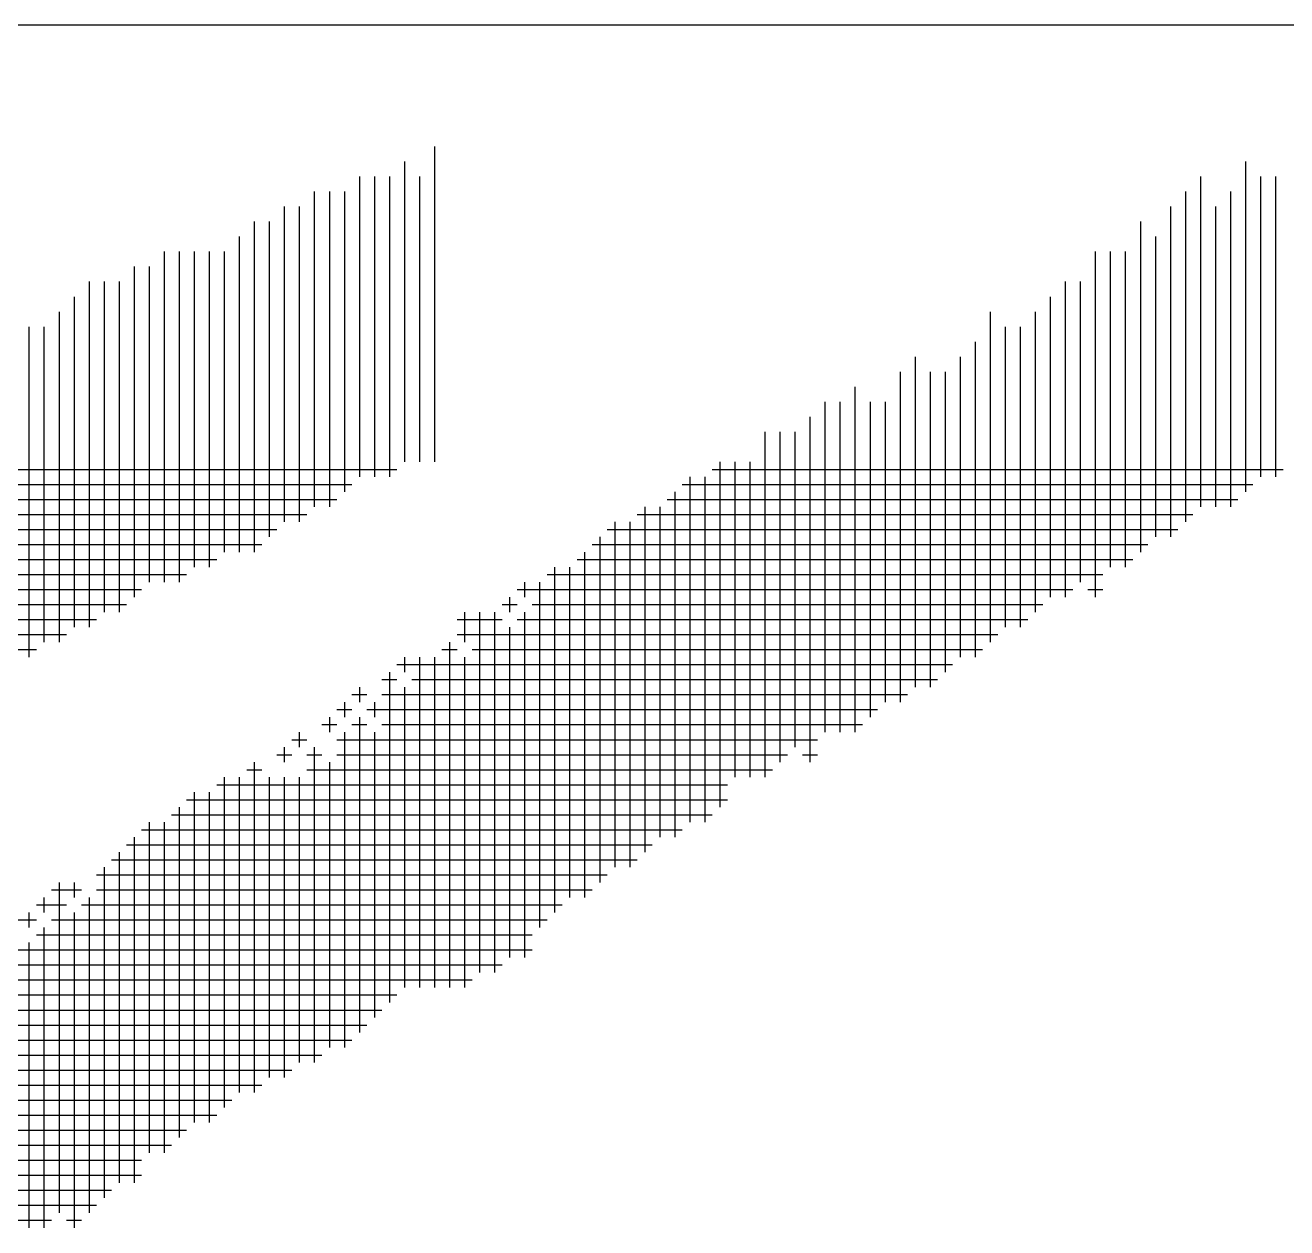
# Model space of a CAD drawing. Header units: feet. Extents: x 778950 to 1031250, y -253464 to -75264.
# Drawn here: x 951736.8 to 951932.8, y -244050.3 to -243863.5 of the extents above; entities that cross this region are included whole.
import ezdxf
from ezdxf.enums import TextEntityAlignment as Align

# ---------------------------------------------------------------- set-up
doc = ezdxf.new("R2010")
doc.units = ezdxf.units.FT
doc.header["$LTSCALE"] = 3000
doc.header["$MEASUREMENT"] = 0
for name, color, linetype in [('CX-BORD-LIN1', 4, 'CONTINUOUS'), ('CX-BORD-LIN2', 3, 'CONTINUOUS'), ('CX-BORD-TEX2', 7, 'CONTINUOUS'), ('CX-BORD-TEX3', 6, 'CONTINUOUS'), ('CX-MISC', 2, 'CONTINUOUS')]:
    doc.layers.add(name, color=color, linetype=linetype)
doc.styles.add('TB_TEXT', font='')
doc.styles.add('TB_WBTXT', font='')
doc.styles.add('TB_WMTXT', font='')
doc.styles.get('TB_TEXT').set_extended_font_data('Dotum')
doc.styles.get('TB_WBTXT').set_extended_font_data('Dotum')
doc.styles.get('TB_WMTXT').set_extended_font_data('Dotum')

# ---------------------------------------------------------------- blocks, each defined once
blk = doc.blocks.new('CXBLKA1-KHCA')
at = {"layer": 'CX-BORD-LIN2'}
blk.add_lwpolyline([(558, 12), (270, 12)], dxfattribs=at)
at = {"layer": 'CX-BORD-LIN1', "style": 'TB_TEXT'}
for tag, p in [('TR_RCON5', (342.30331, 33)), ('TR_RCON4', (342.30331, 27)), ('TR_RCON3', (342.30331, 21)), ('TR_RCON2', (342.30331, 15)), ('TR_RCON1', (342.30331, 9))]:
    blk.add_attdef(tag, text='', height=3.5, dxfattribs=at).set_placement(p, align=Align.MIDDLE_LEFT)
for tag, height, p in [('TR_DGN5', 3.5, (451.11845, 33)), ('TR_CHK5', 3.5, (491.11845, 33)), ('TR_RDAT5', 3.5, (317.5, 33)), ('TR_APP5', 3.5, (531.11845, 33)), ('TR_RNUM5', 3, (285.10512, 32.63656)), ('TR_DGN4', 3.5, (451.11845, 27)), ('TR_CHK4', 3.5, (491.11845, 27)), ('TR_RDAT4', 3.5, (317.5, 27)), ('TR_APP4', 3.5, (531.11845, 27)), ('TR_RNUM4', 3, (285.10512, 26.63656)), ('TR_RDAT3', 3.5, (317.5, 21)), ('TR_DGN3', 3.5, (451.11845, 21)), ('TR_CHK3', 3.5, (491.11845, 21)), ('TR_APP3', 3.5, (531.11845, 21)), ('TR_RNUM3', 3, (285.10512, 20.63656)), ('TR_RDAT2', 3.5, (317.5, 15)), ('TR_DGN2', 3.5, (451.11845, 15)), ('TR_CHK2', 3.5, (491.11845, 15)), ('TR_APP2', 3.5, (531.11845, 15)), ('TR_RNUM2', 3, (285.10512, 14.63656)), ('TR_DGN1', 3.5, (451.11845, 9)), ('TR_CHK1', 3.5, (491.11845, 9)), ('TR_RDAT1', 3.5, (317.5, 9)), ('TR_APP1', 3.5, (531.11845, 9)), ('TR_RNUM1', 3, (285.10512, 8.63656))]:
    blk.add_attdef(tag, text='', height=height, dxfattribs=at).set_placement(p, align=Align.MIDDLE_CENTER)
at = {"layer": 'CX-BORD-LIN2', "style": 'TB_TEXT'}
blk.add_attdef('TD_VERSION', text='', height=3, rotation=90, dxfattribs=at).set_placement((800.5, 48.0149), align=Align.MIDDLE_CENTER)
at = {"layer": 'CX-BORD-TEX2', "style": 'TB_WMTXT'}
for tag, height, p in [('TB_CNAME', 5, (15.34477, 531.83241)), ('TB_CSCOP', 4, (16.63457, 523.83241))]:
    blk.add_attdef(tag, text='', height=height, dxfattribs=at).set_placement(p, align=Align.BOTTOM_LEFT)
at = {"layer": 'CX-BORD-TEX2', "style": 'TB_WBTXT'}
for tag, height, p in [('TB_MTITIL', 10, (398, 533.32641)), ('TB_STITL', 7, (398, 518.32641))]:
    blk.add_attdef(tag, text='', height=height, dxfattribs=at).set_placement(p, align=Align.MIDDLE_CENTER)
at = {"layer": 'CX-BORD-TEX3', "style": 'TB_TEXT'}
for tag, height, p in [('TD_LNDST', 4.5, (215, 31.5)), ('TD_DSECT', 4.5, (605.5, 31.5)), ('TD_DDIST', 4.5, (654.5, 31.5)), ('TD_DNAME_TOP', 4.5, (755, 27.95701)), ('TD_CSECT', 4.5, (605.5, 22.5)), ('TD_CDIST', 4.5, (654.5, 22.5)), ('TD_DNAME_MAIN', 4.5, (755, 21.4731)), ('TD_DNAME_BOT', 3, (755, 15.24894)), ('TD_HSCAL', 4.5, (620.88411, 13.74838)), ('TD_VSCAL', 4.5, (656.86146, 13.74838)), ('TD_CCOMP', 4.5, (215, 13.59273)), ('TD_CSTEP', 4.5, (250.744, 5.12502)), ('TD_FIELD', 4.5, (180, 5.12502)), ('TD_DWGNO', 4.5, (755, 5.00167)), ('TD_DWGCODE', 4.5, (637, 4.7908))]:
    blk.add_attdef(tag, text='', height=height, dxfattribs=at).set_placement(p, align=Align.MIDDLE_CENTER)
for tag, height, width, p in [('TD_DCOMP', 4.5, 0.95, (215, 22.58754)), ('TD_CNAME', 5, 0.78, (65, 7.59564))]:
    blk.add_attdef(tag, text='', height=height, dxfattribs=dict(at, width=width)).set_placement(p, align=Align.MIDDLE_CENTER)

msp = doc.modelspace()

# ---------------------------------------------------------------- linework, layer by layer
at = {"layer": 'CX-MISC'}
for p, q in [((951800.37, -243882.34), (951800.37, -243931.33)), ((951795.7, -243884.67), (951795.7, -243931.33)), ((951926.34, -243884.67), (951926.34, -243935.99)), ((951788.7, -243887.01), (951788.7, -243933.66)), ((951791.03, -243887.01), (951791.03, -243933.66)), ((951793.37, -243887.01), (951793.37, -243933.66)), ((951798.03, -243887.01), (951798.03, -243931.33)), ((951919.34, -243887.01), (951919.34, -243938.33)), ((951928.67, -243887.01), (951928.67, -243933.66)), ((951931, -243887.01), (951931, -243933.66)), ((951781.7, -243889.34), (951781.7, -243938.33)), ((951784.04, -243889.34), (951784.04, -243938.33)), ((951786.37, -243889.34), (951786.37, -243935.99)), ((951917.01, -243889.34), (951917.01, -243940.66)), ((951924, -243889.34), (951924, -243938.33)), ((951777.04, -243891.67), (951777.04, -243940.66)), ((951779.37, -243891.67), (951779.37, -243940.66)), ((951914.67, -243891.67), (951914.67, -243942.99)), ((951921.67, -243891.67), (951921.67, -243938.33)), ((951772.37, -243894), (951772.37, -243945.33)), ((951774.71, -243894), (951774.71, -243942.99)), ((951910.01, -243894), (951910.01, -243945.33)), ((951770.04, -243896.34), (951770.04, -243945.33)), ((951912.34, -243896.34), (951912.34, -243942.99)), ((951758.38, -243898.67), (951758.38, -243949.99)), ((951760.71, -243898.67), (951760.71, -243949.99)), ((951763.04, -243898.67), (951763.04, -243947.66)), ((951765.37, -243898.67), (951765.37, -243947.66)), ((951767.71, -243898.67), (951767.71, -243945.33)), ((951903.01, -243898.67), (951903.01, -243952.32)), ((951905.34, -243898.67), (951905.34, -243947.66)), ((951907.67, -243898.67), (951907.67, -243947.66)), ((951753.71, -243901), (951753.71, -243952.32)), ((951756.04, -243901), (951756.04, -243949.99)), ((951746.71, -243903.33), (951746.71, -243956.99)), ((951749.04, -243903.33), (951749.04, -243954.66)), ((951751.38, -243903.33), (951751.38, -243954.66)), ((951898.34, -243903.33), (951898.34, -243952.32)), ((951900.68, -243903.33), (951900.68, -243949.99)), ((951744.38, -243905.67), (951744.38, -243956.99)), ((951896.01, -243905.67), (951896.01, -243952.32)), ((951742.05, -243908), (951742.05, -243959.32)), ((951886.68, -243908), (951886.68, -243959.32)), ((951893.68, -243908), (951893.68, -243954.66)), ((951737.38, -243910.33), (951737.38, -243961.65)), ((951739.71, -243910.33), (951739.71, -243959.32)), ((951889.01, -243910.33), (951889.01, -243956.99)), ((951891.35, -243910.33), (951891.35, -243956.99)), ((951884.35, -243912.67), (951884.35, -243961.65)), ((951875.02, -243915), (951875.02, -243966.32)), ((951882.01, -243915), (951882.01, -243961.65)), ((951872.68, -243917.33), (951872.68, -243968.65)), ((951877.35, -243917.33), (951877.35, -243966.32)), ((951879.68, -243917.33), (951879.68, -243963.99)), ((951865.68, -243919.66), (951865.68, -243973.32)), ((951861.02, -243922), (951861.02, -243973.32)), ((951863.35, -243922), (951863.35, -243973.32)), ((951868.02, -243922), (951868.02, -243970.99)), ((951870.35, -243922), (951870.35, -243968.65)), ((951858.69, -243924.33), (951858.69, -243977.98)), ((951851.69, -243926.66), (951851.69, -243980.32)), ((951854.02, -243926.66), (951854.02, -243977.98)), ((951856.35, -243926.66), (951856.35, -243975.65)), ((951698.89, -243932.49), (951794.53, -243932.49)), ((951843.52, -243932.49), (951932.17, -243932.49)), ((951844.69, -243931.33), (951844.69, -243984.98)), ((951847.02, -243931.33), (951847.02, -243980.32)), ((951849.35, -243931.33), (951849.35, -243980.32)), ((951689.56, -243934.83), (951787.54, -243934.83)), ((951838.86, -243934.83), (951927.5, -243934.83)), ((951840.02, -243933.66), (951840.02, -243987.32)), ((951842.36, -243933.66), (951842.36, -243987.32)), ((951837.69, -243935.99), (951837.69, -243989.65)), ((951682.56, -243937.16), (951785.2, -243937.16)), ((951833.03, -243938.33), (951833.03, -243991.98)), ((951835.36, -243938.33), (951835.36, -243989.65)), ((951836.52, -243937.16), (951925.17, -243937.16)), ((951677.89, -243939.49), (951780.54, -243939.49)), ((951828.36, -243940.66), (951828.36, -243994.31)), ((951830.69, -243940.66), (951830.69, -243994.31)), ((951831.86, -243939.49), (951918.17, -243939.49)), ((951670.9, -243941.83), (951775.87, -243941.83)), ((951827.19, -243941.83), (951915.84, -243941.83)), ((951668.56, -243944.16), (951773.54, -243944.16)), ((951824.86, -243944.16), (951911.17, -243944.16)), ((951826.03, -243942.99), (951826.03, -243996.65)), ((951663.9, -243946.49), (951766.54, -243946.49)), ((951822.53, -243946.49), (951908.84, -243946.49)), ((951823.69, -243945.33), (951823.69, -243998.98)), ((951819.03, -243947.66), (951819.03, -244001.31)), ((951821.36, -243947.66), (951821.36, -243998.98)), ((951659.23, -243948.82), (951761.87, -243948.82)), ((951814.36, -243949.99), (951814.36, -243952.32)), ((951816.7, -243949.99), (951816.7, -244003.65)), ((951817.86, -243948.82), (951904.18, -243948.82)), ((951659.23, -243951.16), (951754.88, -243951.16)), ((951812.03, -243952.32), (951812.03, -243954.66)), ((951813.2, -243951.16), (951899.51, -243951.16)), ((951901.84, -243951.16), (951904.18, -243951.16)), ((951656.9, -243953.49), (951752.54, -243953.49)), ((951810.86, -243953.49), (951813.2, -243953.49)), ((951815.53, -243953.49), (951894.84, -243953.49)), ((951642.9, -243955.82), (951747.88, -243955.82)), ((951803.87, -243955.82), (951810.86, -243955.82)), ((951805.03, -243954.66), (951805.03, -243959.32)), ((951807.36, -243954.66), (951807.36, -244010.64)), ((951809.7, -243954.66), (951809.7, -244010.64)), ((951813.2, -243955.82), (951892.51, -243955.82)), ((951814.36, -243954.66), (951814.36, -244008.31)), ((951638.24, -243958.16), (951743.21, -243958.16)), ((951803.87, -243958.16), (951887.85, -243958.16)), ((951812.03, -243956.99), (951812.03, -244008.31)), ((951802.7, -243959.32), (951802.7, -244012.98)), ((951654.57, -243960.49), (951738.55, -243960.49)), ((951795.7, -243961.65), (951795.7, -243963.99)), ((951798.03, -243961.65), (951798.03, -244012.98)), ((951800.37, -243961.65), (951800.37, -244012.98)), ((951801.53, -243960.49), (951803.87, -243960.49)), ((951805.03, -243961.65), (951805.03, -244012.98)), ((951806.2, -243960.49), (951885.51, -243960.49)), ((951793.37, -243963.99), (951793.37, -244015.31)), ((951794.53, -243962.82), (951880.85, -243962.82)), ((951792.2, -243965.15), (951794.53, -243965.15)), ((951796.87, -243965.15), (951878.51, -243965.15)), ((951787.54, -243967.49), (951789.87, -243967.49)), ((951788.7, -243966.32), (951788.7, -243968.65)), ((951792.2, -243967.49), (951873.85, -243967.49)), ((951795.7, -243966.32), (951795.7, -244012.98)), ((951785.2, -243969.82), (951787.54, -243969.82)), ((951786.37, -243968.65), (951786.37, -243970.99)), ((951789.87, -243969.82), (951869.18, -243969.82)), ((951791.03, -243968.65), (951791.03, -243970.99)), ((951784.04, -243970.99), (951784.04, -243973.32)), ((951788.7, -243970.99), (951788.7, -244019.97)), ((951779.37, -243973.32), (951779.37, -243975.65)), ((951782.87, -243972.15), (951785.2, -243972.15)), ((951786.37, -243973.32), (951786.37, -244022.31)), ((951787.54, -243972.15), (951789.87, -243972.15)), ((951791.03, -243973.32), (951791.03, -244017.64)), ((951792.2, -243972.15), (951866.85, -243972.15)), ((951777.04, -243975.65), (951777.04, -243977.98)), ((951778.2, -243974.49), (951780.54, -243974.49)), ((951781.7, -243975.65), (951781.7, -244024.64)), ((951785.2, -243974.49), (951859.85, -243974.49)), ((951775.87, -243976.82), (951778.2, -243976.82)), ((951780.54, -243976.82), (951782.87, -243976.82)), ((951785.2, -243976.82), (951855.19, -243976.82)), ((951857.52, -243976.82), (951859.85, -243976.82)), ((951771.21, -243979.15), (951773.54, -243979.15)), ((951772.37, -243977.98), (951772.37, -244029.31)), ((951780.54, -243979.15), (951852.85, -243979.15)), ((951784.04, -243977.98), (951784.04, -244022.31)), ((951766.54, -243981.48), (951845.86, -243981.48)), ((951767.71, -243980.32), (951767.71, -244031.64)), ((951770.04, -243980.32), (951770.04, -244029.31)), ((951774.71, -243980.32), (951774.71, -244026.97)), ((951777.04, -243980.32), (951777.04, -244026.97)), ((951779.37, -243980.32), (951779.37, -244024.64)), ((951761.87, -243983.82), (951845.86, -243983.82)), ((951763.04, -243982.65), (951763.04, -244033.97)), ((951765.37, -243982.65), (951765.37, -244033.97)), ((951760.71, -243984.98), (951760.71, -244036.3)), ((951756.04, -243987.32), (951756.04, -244038.64)), ((951758.38, -243987.32), (951758.38, -244038.64)), ((951759.54, -243986.15), (951843.52, -243986.15)), ((951753.71, -243989.65), (951753.71, -244043.3)), ((951754.88, -243988.48), (951838.86, -243988.48)), ((951752.54, -243990.81), (951834.19, -243990.81)), ((951750.21, -243993.15), (951831.86, -243993.15)), ((951751.38, -243991.98), (951751.38, -244043.3)), ((951747.88, -243995.48), (951827.19, -243995.48)), ((951749.04, -243994.31), (951749.04, -244045.64)), ((951742.05, -243996.65), (951742.05, -244047.97)), ((951744.38, -243996.65), (951744.38, -243998.98)), ((951739.71, -243998.98), (951739.71, -244001.31)), ((951740.88, -243997.81), (951745.55, -243997.81)), ((951746.71, -243998.98), (951746.71, -244047.97)), ((951747.88, -243997.81), (951824.86, -243997.81)), ((951737.38, -244001.31), (951737.38, -244003.65)), ((951738.55, -244000.15), (951743.21, -244000.15)), ((951744.38, -244001.31), (951744.38, -244050.3)), ((951745.55, -244000.15), (951820.19, -244000.15)), ((951733.88, -244002.48), (951738.55, -244002.48)), ((951740.88, -244002.48), (951817.86, -244002.48)), ((951738.55, -244004.81), (951815.53, -244004.81)), ((951739.71, -244003.65), (951739.71, -244050.3)), ((951733.88, -244007.14), (951815.53, -244007.14)), ((951737.38, -244005.98), (951737.38, -244050.3)), ((951731.55, -244009.48), (951810.86, -244009.48)), ((951722.22, -244011.81), (951806.2, -244011.81)), ((951717.55, -244014.14), (951794.53, -244014.14)), ((951719.88, -244016.48), (951792.2, -244016.48)), ((951710.55, -244018.81), (951789.87, -244018.81)), ((951705.89, -244021.14), (951787.54, -244021.14)), ((951701.22, -244023.47), (951782.87, -244023.47)), ((951705.89, -244025.81), (951778.2, -244025.81)), ((951698.89, -244028.14), (951773.54, -244028.14)), ((951691.89, -244030.47), (951768.87, -244030.47)), ((951694.22, -244032.81), (951766.54, -244032.81)), ((951691.89, -244035.14), (951761.87, -244035.14)), ((951691.89, -244037.47), (951759.54, -244037.47)), ((951677.89, -244039.8), (951754.88, -244039.8)), ((951682.56, -244042.14), (951754.88, -244042.14)), ((951673.23, -244044.47), (951750.21, -244044.47)), ((951673.23, -244046.8), (951747.88, -244046.8)), ((951670.9, -244049.13), (951740.88, -244049.13)), ((951743.21, -244049.13), (951745.55, -244049.13))]:
    msp.add_line(p, q, dxfattribs=at)

# ---------------------------------------------------------------- block references
at = {"layer": 'CX-BORD-LIN1', "xscale": 300, "yscale": 300, "zscale": 300}
msp.add_blockref('CXBLKA1-KHCA', (786449.79, -247463.5), dxfattribs=at)

doc.saveas('drawing.dxf')
